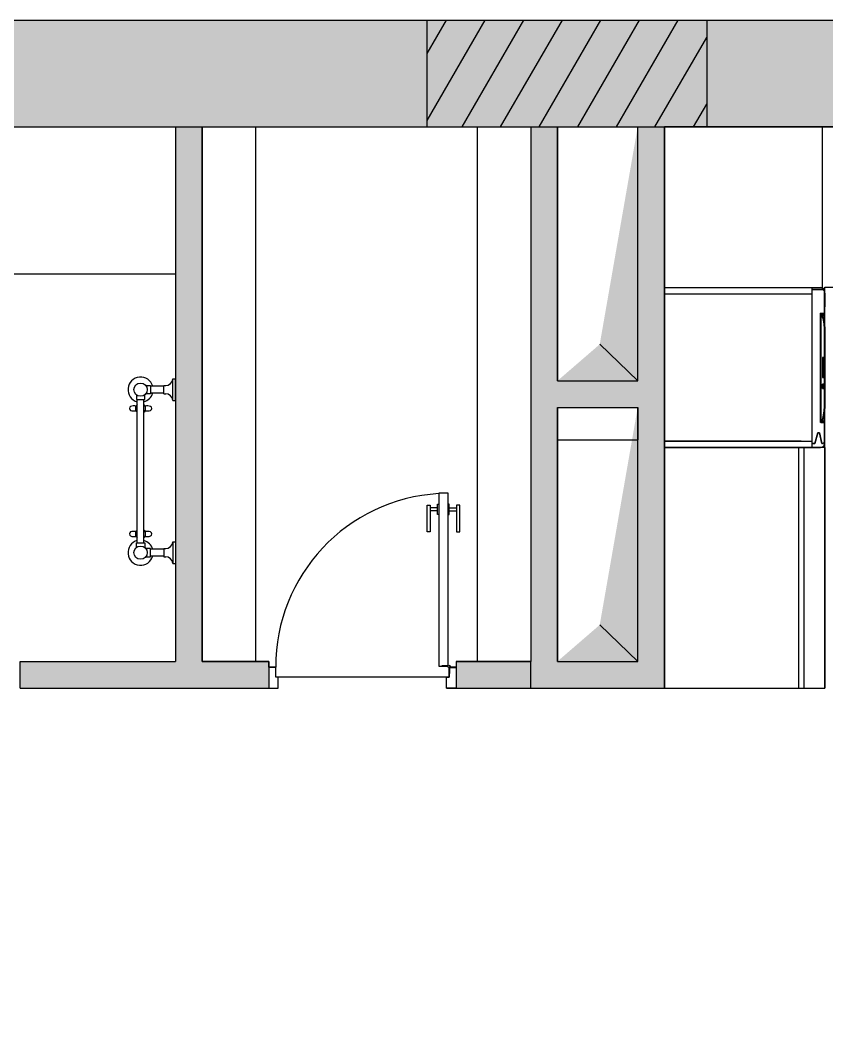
# Model space of a CAD drawing. Header units: inches. Extents: x -59797 to 874375, y -412711 to 5867.
# Drawn here: x 422711 to 425729, y -145650 to -141893 of the extents above; entities that cross this region are included whole.
import ezdxf

# ---------------------------------------------------------------- set-up
doc = ezdxf.new("R2010")
doc.units = ezdxf.units.IN
doc.header["$MEASUREMENT"] = 0
doc.layers.add('dwgmodels.com', color=250, linetype='Continuous')
doc.layers.add('freecads.com', color=7, linetype='Continuous')

# ---------------------------------------------------------------- blocks, each defined once
blk = doc.blocks.new('Towel Dryer 1_top_dwgmodels.com')
at = {"color": 0}
for p, q in [((-285.1, 0), (-365.1, 0)), ((-365.1, -9.9), (-365.1, 0)), ((-285.1, -9.9), (-285.1, 0)), ((244.9, 0), (324.9, 0)), ((244.9, -9.9), (244.9, 0)), ((324.9, -9.9), (324.9, 0)), ((-285.1, -9.9), (-365.1, -9.9)), ((-340.6, -43), (-340.6, -36.1)), ((-309.6, -43), (-309.6, -36.1)), ((244.9, -9.9), (324.9, -9.9)), ((269.4, -43), (269.4, -36.1)), ((300.4, -43), (300.4, -36.1)), ((-309.6, -43), (-340.6, -43)), ((-337.6, -43), (-337.6, -93.1)), ((-312.6, -43), (-312.6, -93.1)), ((269.4, -43), (300.4, -43)), ((272.4, -43), (272.4, -93.1)), ((297.4, -43), (297.4, -93.1)), ((248, -117.5), (-288.2, -117.5)), ((248, -142.5), (-288.2, -142.5))]:
    blk.add_line(p, q, dxfattribs=at)
for points in [[(-340.6, -110.5), (-340.6, -93.1), (-309.6, -93.1), (-309.6, -110.5)], [(300.4, -110.5), (300.4, -93.1), (269.4, -93.1), (269.4, -110.5)], [(-305.6, -145.5), (-288.2, -145.5), (-288.2, -114.5), (-305.6, -114.5)], [(265.5, -145.5), (248, -145.5), (248, -114.5), (265.5, -114.5)]]:
    blk.add_lwpolyline(points, dxfattribs=at)
for centre in [(-325.1, -130), (284.9, -130)]:
    blk.add_circle(centre, 24.9, dxfattribs=at)
for centre, radius, start, end in [((-366.8, -36.1), 26.3, 0.0919, 86.14), ((-283.4, -36.1), 26.2, 93.652, 180), ((243.3, -36.1), 26.2, 0, 86.348), ((326.7, -36.1), 26.3, 93.86, 179.9081), ((-325.1, -130), 47.2, 105.3417, 344.6583), ((-325.1, -130), 47.2, 15.3417, 74.6583), ((-255.1, -130), 19, 41.2231, 138.7769), ((-224.5, -105.3), 40.2, 161.3957, 191.3225), ((-255.1, -97.6), 9.06, 89.8433, 145.9281), ((-255, -97.6), 9.06, 34.0719, 90.1567), ((-285.6, -105.3), 40.2, 348.6775, 18.6043), ((214.9, -130), 19, 41.2231, 138.7769), ((245.5, -105.3), 40.2, 161.3957, 191.3225), ((214.9, -97.6), 9.06, 89.8433, 145.9281), ((215, -97.6), 9.06, 34.0719, 90.1567), ((184.4, -105.3), 40.2, 348.6775, 18.6043), ((284.9, -130), 47.2, 195.3417, 74.6583), ((284.9, -130), 47.2, 105.3417, 164.6583), ((-255.1, -130), 19, 221.2231, 318.7769), ((-224.5, -154.7), 40.2, 168.6775, 198.6043), ((-285.6, -154.7), 40.2, 341.3957, 11.3225), ((214.9, -130), 19, 221.2231, 318.7769), ((245.5, -154.7), 40.2, 168.6775, 198.6043), ((184.4, -154.7), 40.2, 341.3957, 11.3225), ((-255.1, -162.4), 9.06, 214.0719, 270.1567), ((-255, -162.4), 9.06, 269.8433, 325.9281), ((214.9, -162.4), 9.06, 214.0719, 270.1567), ((215, -162.4), 9.06, 269.8433, 325.9281)]:
    blk.add_arc(centre, radius, start, end, dxfattribs=at)
blk = doc.blocks.new('Dishwasher')
at = {"color": 7}
for p, q in [((126625.3, -17914.6), (126625.3, -18465.9, -203.9)), ((126649.3, -17914.6), (126649.3, -18465.9, -203.9)), ((127200.7, -17914.6, 119.9), (127200.7, -18465.9, -203.9)), ((127224.6, -17914.6), (127224.6, -18465.9, -203.9)), ((127151.8, -18514.7, -193.5), (127151.8, -18513.9, 35.8)), ((127203.7, -18514.7, -193.5), (127203.7, -18513.9, -1466.4))]:
    blk.add_line(p, q, dxfattribs=at)
at = {"layer": 'freecads.com'}
for p, q in [((126625.3, -17914.6), (127224.6, -17914.6)), ((127224.6, -17914.6), (126625.3, -17914.6)), ((126649.3, -18426, 1630.1), (126649.3, -17914.6, 1630.1)), ((126649.3, -17914.6, 1398.4), (127200.7, -17914.6, 1398.4)), ((127200.7, -17914.6, 1630.1), (127200.7, -18426, 1630.1)), ((127200.7, -17914.6, 1630.1), (127224.6, -17914.6, 1630.1)), ((126625.3, -18457.9, 1630.1), (126625.3, -18457.9, 1390.4)), ((126641.3, -18476.7, -211.9), (126641.3, -18465.9, -211.9)), ((126681.2, -18488.7, -211.9), (126641.3, -18476.7, -211.9)), ((127216.6, -18465.9, -211.9), (127216.6, -18505.9, -211.9)), ((127224.6, -18457.9, 1390.4), (127224.6, -18457.9, 1630.1)), ((126641.3, -18503.3, -211.9), (126681.2, -18495.2, -211.9)), ((126641.3, -18505.9, -211.9), (126641.3, -18503.3, -211.9)), ((126641.3, -18505.9, -211.9), (126641.3, -18505.9, -1466.4)), ((126641.3, -18513.9, 35.8), (127208.6, -18513.9, 35.8)), ((126641.3, -18513.9, -203.9), (126641.3, -18513.9, 35.8)), ((127208.6, -18513.9, -211.9), (126649.3, -18513.9, -211.9)), ((126649.3, -18513.9, -1466.4), (126649.3, -18513.9, -211.9)), ((126681.2, -18495.2, -211.9), (126681.2, -18488.7, -211.9)), ((126719, -18499.3, -126.8), (126719, -18513.9, -126.8)), ((126719, -18499.3, -126.8), (126719, -18513.9, -126.8)), ((126720.1, -18501.3, -109), (126720.1, -18513.9, -109)), ((126720.1, -18501.3, -109), (126720.1, -18513.9, -109)), ((126723.4, -18500.4, -114.4), (126723.4, -18501.6, -114.5)), ((126723.4, -18500.4, -114.4), (126723.4, -18501.6, -114.5)), ((126740, -18498.5, -131.8), (126740, -18499.7, -131.9)), ((126763.2, -18511.9, -12.7), (126763.2, -18513.1, -12.8)), ((126763.2, -18511.9, -12.7), (126763.2, -18513.1, -12.8)), ((126777.8, -18513, -3.5), (126777.8, -18514.2, -3.7)), ((126777.8, -18513, -3.5), (126777.8, -18514.2, -3.7)), ((126846.6, -18505.6, -69.1), (126863.4, -18505.6, -69.1)), ((126846.6, -18513.5, -66.2), (126863.4, -18513.5, -66.2)), ((126846.6, -18513.5, -66.2), (126863.4, -18513.5, -66.2)), ((126846.6, -18513.9, -64.7), (126863.4, -18513.9, -64.7)), ((127070.7, -18512.9, -4), (127070.7, -18514.1, -4.2)), ((127070.7, -18512.9, -4), (127070.7, -18514.1, -4.2)), ((127087.6, -18511.9, -13.2), (127087.6, -18513.1, -13.3)), ((127087.6, -18511.9, -13.2), (127087.6, -18513.1, -13.3)), ((127105.6, -18498.5, -131.8), (127105.6, -18499.7, -131.9)), ((127122.7, -18500.4, -114.4), (127122.7, -18501.6, -114.5)), ((127122.7, -18500.4, -114.4), (127122.7, -18501.6, -114.5)), ((127128, -18501.3, -109), (127128, -18513.9, -109)), ((127128, -18501.3, -109), (127128, -18513.9, -109)), ((127129, -18499.3, -126.7), (127129, -18513.9, -126.7)), ((127129, -18499.3, -126.7), (127129, -18513.9, -126.7)), ((127157.8, -18513.9, -187.5), (127157.8, -18514.7, -187.5)), ((127157.8, -18513.9, -199.5), (127157.8, -18514.7, -199.5)), ((127197.7, -18513.9, -199.5), (127197.7, -18514.7, -199.5)), ((127197.7, -18513.9, -187.5), (127197.7, -18514.7, -187.5)), ((127208.6, -18513.9, 35.8), (127208.6, -18513.9, -203.9)), ((127208.6, -18513.9, -211.9), (127208.6, -18513.9, -1466.4)), ((127216.6, -18505.9, -1466.4), (127216.6, -18505.9, -211.9))]:
    blk.add_line(p, q, dxfattribs=at)
at = {"layer": 'freecads.com', "extrusion": (0, 0, -1)}
for p, q in [((126625.3, -17914.6, 119.9), (127224.6, -17914.6, 119.9)), ((126625.3, -18465.9, -203.9), (126625.3, -18497.9, -203.9)), ((126641.3, -18465.9, -1466.4), (126641.3, -18476.7, -1466.4)), ((126641.3, -18476.7, -1466.4), (126681.2, -18488.7, -1466.4)), ((127216.6, -18505.9, -1466.4), (127216.6, -18465.9, -1466.4)), ((126681.2, -18495.2, -1466.4), (126641.3, -18503.3, -1466.4)), ((126641.3, -18503.3, -1466.4), (126641.3, -18505.9, -1466.4)), ((127208.6, -18513.9, -203.9), (126641.3, -18513.9, -203.9)), ((126649.3, -18513.9, -1466.4), (127208.6, -18513.9, -1466.4)), ((126681.2, -18488.7, -1466.4), (126681.2, -18495.2, -1466.4)), ((127157.8, -18513.9, -199.5), (127157.8, -18514.7, -199.5)), ((127197.7, -18513.9, -199.5), (127157.8, -18513.9, -199.5)), ((127197.7, -18514.7, -199.5), (127157.8, -18514.7, -199.5)), ((127197.7, -18513.9, -199.5), (127197.7, -18514.7, -199.5))]:
    blk.add_line(p, q, dxfattribs=at)
at = {"layer": 'freecads.com', "extrusion": (1.30967e-08, 1, 0)}
for p, q in [((126649.3, -17914.6, 1398.4), (127200.7, -17914.6, 1398.4)), ((127200.7, -17914.6, 1398.4), (127200.7, -17914.6, 1630.1)), ((127200.7, -17914.6, 1630.1), (127224.6, -17914.6, 1630.1)), ((127224.6, -17914.6, 119.9), (127224.6, -17914.6, 1630.1)), ((127224.6, -18465.9, -203.9), (126625.3, -18465.9, -203.9)), ((127157.8, -18513.9, -187.5), (127197.7, -18513.9, -187.5)), ((127197.7, -18513.9, -199.5), (127157.8, -18513.9, -199.5))]:
    blk.add_line(p, q, dxfattribs=at)
at = {"layer": 'freecads.com', "extrusion": (-1, 1.30967e-08, 0)}
for p, q in [((127200.7, -17914.6, 1398.4), (127200.7, -17914.6, 1630.1)), ((126625.3, -18457.9, 1630.1), (126625.3, -18457.9, 1390.4)), ((126641.3, -18476.7, -211.9), (126641.3, -18465.9, -211.9)), ((126641.3, -18465.9, -1466.4), (126641.3, -18476.7, -1466.4)), ((126641.3, -18476.7, -1466.4), (126641.3, -18476.7, -211.9)), ((126641.3, -18505.9, -211.9), (126641.3, -18503.3, -211.9)), ((126641.3, -18503.3, -1466.4), (126641.3, -18503.3, -211.9)), ((126641.3, -18503.3, -1466.4), (126641.3, -18505.9, -1466.4)), ((126641.3, -18505.9, -211.9), (126641.3, -18505.9, -1466.4)), ((126681.2, -18495.2, -211.9), (126681.2, -18488.7, -211.9)), ((126681.2, -18488.7, -1466.4), (126681.2, -18488.7, -211.9)), ((126681.2, -18488.7, -1466.4), (126681.2, -18495.2, -1466.4)), ((126681.2, -18495.2, -1466.4), (126681.2, -18495.2, -211.9)), ((126846.6, -18505.6, -69.1), (126846.6, -18508.2, -45.7)), ((126846.6, -18508.2, -45.7), (126846.6, -18509.8, -45.9)), ((126846.6, -18509.8, -45.9), (126846.6, -18513.9, -64.7)), ((126887.3, -18505.4, -70.8), (126887.3, -18508.4, -44)), ((126887.3, -18505.4, -70.8), (126887.3, -18507.7, -71.1)), ((126887.3, -18507.7, -71.1), (126887.3, -18510.8, -44.3)), ((126887.3, -18508.4, -44), (126887.3, -18510.8, -44.3)), ((126958.5, -18509.5, -48.2), (126958.5, -18507.4, -67)), ((126958.5, -18507.4, -67), (126958.5, -18508.2, -67.1)), ((126958.5, -18510.3, -48.3), (126958.5, -18508.2, -67.1)), ((126958.5, -18509.5, -48.2), (126958.5, -18510.3, -48.3))]:
    blk.add_line(p, q, dxfattribs=at)
at = {"layer": 'freecads.com', "extrusion": (1, -1.30967e-08, 0)}
for p, q in [((127224.6, -17914.6, 119.9), (127224.6, -17914.6, 1630.1)), ((127216.6, -18505.9, -1466.4), (127216.6, -18465.9, -1466.4)), ((127216.6, -18465.9, -211.9), (127216.6, -18505.9, -211.9)), ((127224.6, -18457.9, 1390.4), (127224.6, -18457.9, 1630.1)), ((127224.6, -18465.9, -203.9), (127224.6, -18497.9, -203.9)), ((126863.4, -18508.2, -45.7), (126863.4, -18505.6, -69.1)), ((126863.4, -18509.8, -45.9), (126863.4, -18508.2, -45.7)), ((126863.4, -18513.9, -64.7), (126863.4, -18509.8, -45.9)), ((126891.3, -18507.4, -67), (126891.3, -18508.2, -67.1)), ((126891.3, -18507.4, -67), (126891.3, -18509.5, -48.2)), ((126891.3, -18508.2, -67.1), (126891.3, -18510.3, -48.3)), ((126891.3, -18509.5, -48.2), (126891.3, -18510.3, -48.3)), ((126962.5, -18505.4, -70.8), (126962.5, -18507.7, -71.1)), ((126962.5, -18508.4, -44), (126962.5, -18505.4, -70.8)), ((126962.5, -18510.8, -44.3), (126962.5, -18507.7, -71.1)), ((126962.5, -18508.4, -44), (126962.5, -18510.8, -44.3)), ((127216.6, -18505.9, -1466.4), (127216.6, -18505.9, -211.9))]:
    blk.add_line(p, q, dxfattribs=at)
at = {"layer": 'freecads.com', "extrusion": (-0.2891, -0.957299, 0)}
for p, q in [((126681.2, -18488.7, -211.9), (126641.3, -18476.7, -211.9)), ((126641.3, -18476.7, -1466.4), (126641.3, -18476.7, -211.9)), ((126641.3, -18476.7, -1466.4), (126681.2, -18488.7, -1466.4)), ((126681.2, -18488.7, -1466.4), (126681.2, -18488.7, -211.9))]:
    blk.add_line(p, q, dxfattribs=at)
at = {"layer": 'freecads.com', "extrusion": (-0.197078, 0.980388, 0)}
for p, q in [((126641.3, -18503.3, -211.9), (126681.2, -18495.2, -211.9)), ((126681.2, -18495.2, -1466.4), (126641.3, -18503.3, -1466.4)), ((126641.3, -18503.3, -1466.4), (126641.3, -18503.3, -211.9)), ((126681.2, -18495.2, -1466.4), (126681.2, -18495.2, -211.9))]:
    blk.add_line(p, q, dxfattribs=at)
at = {"layer": 'freecads.com', "extrusion": (-1.30967e-08, -1, 0)}
for p, q in [((126641.3, -18513.9, 35.8), (127208.6, -18513.9, 35.8)), ((126641.3, -18513.9, -203.9), (126641.3, -18513.9, 35.8)), ((127208.6, -18513.9, -203.9), (126641.3, -18513.9, -203.9)), ((126649.3, -18513.9, -1466.4), (126649.3, -18513.9, -211.9)), ((126649.3, -18513.9, -1466.4), (127208.6, -18513.9, -1466.4)), ((127208.6, -18513.9, -211.9), (126649.3, -18513.9, -211.9)), ((127115.8, -18513.9, -141), (126732.5, -18513.9, -141)), ((126772.2, -18513.9, 3.9), (127077.6, -18513.9, 3.9)), ((127157.8, -18514.7, -187.5), (127197.7, -18514.7, -187.5)), ((127197.7, -18514.7, -199.5), (127157.8, -18514.7, -199.5)), ((127208.6, -18513.9, 35.8), (127208.6, -18513.9, -203.9)), ((127208.6, -18513.9, -211.9), (127208.6, -18513.9, -1466.4))]:
    blk.add_line(p, q, dxfattribs=at)
at = {"layer": 'freecads.com', "extrusion": (-6.29204e-09, -0.480431, 0.877033)}
for p, q in [((126720, -18498.7, -132.6), (127128, -18498.7, -132.6)), ((127115.8, -18513.9, -141), (126732.5, -18513.9, -141))]:
    blk.add_line(p, q, dxfattribs=at)
at = {"layer": 'freecads.com', "extrusion": (-1.30164e-08, -0.993872, -0.110538)}
for p, q in [((126720, -18498.7, -132.6), (127128, -18498.7, -132.6)), ((126772.2, -18513.9, 3.9), (127077.6, -18513.9, 3.9))]:
    blk.add_line(p, q, dxfattribs=at)
at = {"layer": 'freecads.com', "extrusion": (1.30138e-08, 0.993672, 0.112325)}
for p, q in [((127105.6, -18498.5, -131.8), (126740, -18498.5, -131.8)), ((126846.6, -18505.6, -69.1), (126863.4, -18505.6, -69.1)), ((126846.6, -18505.6, -69.1), (126846.6, -18508.2, -45.7)), ((126846.6, -18508.2, -45.7), (126863.4, -18508.2, -45.7)), ((126863.4, -18508.2, -45.7), (126863.4, -18505.6, -69.1)), ((126962.5, -18505.4, -70.8), (126887.3, -18505.4, -70.8)), ((126887.3, -18505.4, -70.8), (126887.3, -18508.4, -44)), ((126887.3, -18508.4, -44), (126962.5, -18508.4, -44)), ((126962.5, -18508.4, -44), (126962.5, -18505.4, -70.8))]:
    blk.add_line(p, q, dxfattribs=at)
at = {"layer": 'freecads.com', "extrusion": (1.47108e-09, 0.112325, -0.993672)}
for p, q in [((126740, -18498.5, -131.8), (126740, -18499.7, -131.9)), ((127105.6, -18498.5, -131.8), (126740, -18498.5, -131.8)), ((127105.6, -18499.7, -131.9), (126740, -18499.7, -131.9)), ((126887.3, -18505.4, -70.8), (126887.3, -18507.7, -71.1)), ((126962.5, -18505.4, -70.8), (126887.3, -18505.4, -70.8)), ((126962.5, -18507.7, -71.1), (126887.3, -18507.7, -71.1)), ((126891.3, -18509.5, -48.2), (126891.3, -18510.3, -48.3)), ((126891.3, -18509.5, -48.2), (126958.5, -18509.5, -48.2)), ((126891.3, -18510.3, -48.3), (126958.5, -18510.3, -48.3)), ((126958.5, -18509.5, -48.2), (126958.5, -18510.3, -48.3)), ((126962.5, -18505.4, -70.8), (126962.5, -18507.7, -71.1)), ((127105.6, -18498.5, -131.8), (127105.6, -18499.7, -131.9))]:
    blk.add_line(p, q, dxfattribs=at)
at = {"layer": 'freecads.com', "extrusion": (-1.30138e-08, -0.993672, -0.112325)}
for p, q in [((127105.6, -18499.7, -131.9), (126740, -18499.7, -131.9)), ((126887.3, -18507.7, -71.1), (126887.3, -18510.8, -44.3)), ((126962.5, -18507.7, -71.1), (126887.3, -18507.7, -71.1)), ((126887.3, -18510.8, -44.3), (126962.5, -18510.8, -44.3)), ((126891.3, -18507.4, -67), (126891.3, -18509.5, -48.2)), ((126958.5, -18507.4, -67), (126891.3, -18507.4, -67)), ((126958.5, -18508.2, -67.1), (126891.3, -18508.2, -67.1)), ((126891.3, -18508.2, -67.1), (126891.3, -18510.3, -48.3)), ((126891.3, -18509.5, -48.2), (126958.5, -18509.5, -48.2)), ((126891.3, -18510.3, -48.3), (126958.5, -18510.3, -48.3)), ((126958.5, -18509.5, -48.2), (126958.5, -18507.4, -67)), ((126958.5, -18510.3, -48.3), (126958.5, -18508.2, -67.1)), ((126962.5, -18510.8, -44.3), (126962.5, -18507.7, -71.1))]:
    blk.add_line(p, q, dxfattribs=at)
at = {"layer": 'freecads.com', "extrusion": (-1.47108e-09, -0.112325, 0.993672)}
for p, q in [((126846.6, -18508.2, -45.7), (126863.4, -18508.2, -45.7)), ((126846.6, -18508.2, -45.7), (126846.6, -18509.8, -45.9)), ((126846.6, -18509.8, -45.9), (126863.4, -18509.8, -45.9)), ((126863.4, -18509.8, -45.9), (126863.4, -18508.2, -45.7)), ((126887.3, -18508.4, -44), (126962.5, -18508.4, -44)), ((126887.3, -18508.4, -44), (126887.3, -18510.8, -44.3)), ((126887.3, -18510.8, -44.3), (126962.5, -18510.8, -44.3)), ((126958.5, -18507.4, -67), (126891.3, -18507.4, -67)), ((126891.3, -18507.4, -67), (126891.3, -18508.2, -67.1)), ((126958.5, -18508.2, -67.1), (126891.3, -18508.2, -67.1)), ((126958.5, -18507.4, -67), (126958.5, -18508.2, -67.1)), ((126962.5, -18508.4, -44), (126962.5, -18510.8, -44.3))]:
    blk.add_line(p, q, dxfattribs=at)
at = {"layer": 'freecads.com', "extrusion": (-1.27974e-08, -0.977153, 0.212538)}
for p, q in [((126846.6, -18509.8, -45.9), (126863.4, -18509.8, -45.9)), ((126846.6, -18509.8, -45.9), (126846.6, -18513.9, -64.7)), ((126846.6, -18513.9, -64.7), (126863.4, -18513.9, -64.7)), ((126863.4, -18513.9, -64.7), (126863.4, -18509.8, -45.9))]:
    blk.add_line(p, q, dxfattribs=at)
at = {"layer": 'freecads.com', "extrusion": (-2.07708e-07, 2.72029e-15, 1)}
for p, q in [((127157.8, -18513.9, -187.5), (127197.7, -18513.9, -187.5)), ((127157.8, -18513.9, -187.5), (127157.8, -18514.7, -187.5)), ((127157.8, -18514.7, -187.5), (127197.7, -18514.7, -187.5)), ((127197.7, -18513.9, -187.5), (127197.7, -18514.7, -187.5))]:
    blk.add_line(p, q, dxfattribs=at)
at = {"layer": 'freecads.com'}
for centre, radius, start, end in [((126641.3, -18497.9, 35.8), 16, 180, 270), ((126641.3, -18497.9, -203.9), 16, 180, 270), ((126649.3, -18505.9, -211.9), 7.99, 180, 270), ((126649.3, -18505.9, -1466.4), 7.99, 180, 270), ((127208.6, -18497.9, 35.8), 16, 270, 360), ((127208.6, -18497.9, -203.9), 16, 270, 360), ((127208.6, -18505.9, -211.9), 7.99, 270, 360), ((127208.6, -18505.9, -1466.4), 7.99, 270, 360)]:
    blk.add_arc(centre, radius, start, end, dxfattribs=at)
at = {"layer": 'freecads.com', "extrusion": (0, 0, -1)}
for centre, radius, start, end in [((-126641.3, -18497.9, -35.8), 16, 270, 0), ((-126641.3, -18497.9, 203.9), 16, 270, 0), ((-126649.3, -18505.9, 211.9), 7.99, 270, 0), ((-126649.3, -18505.9, 1466.4), 7.99, 270, 0), ((-127208.6, -18497.9, 203.9), 16, 180, 270), ((-127208.6, -18497.9, -35.8), 16, 180, 270), ((-127208.6, -18505.9, 1466.4), 7.99, 180, 270), ((-127208.6, -18505.9, 211.9), 7.99, 180, 270)]:
    blk.add_arc(centre, radius, start, end, dxfattribs=at)
at = {"layer": 'freecads.com', "extrusion": (-1.30967e-08, -1, 0)}
for centre, radius, start, end in [((126732.5, -127.5, 18513.9), 13.5, 177.1076, 270), ((127938.6, -188.4, 18513.9), 1221.1, 176.2678, 177.1076), ((126892.6, -120.2, 18513.9), 172.8, 134.1229, 176.2678), ((126954.2, -118.9, 18513.9), 174.1, 3.2406, 44.8329), ((127115.6, -127.5, 18513.9), 13.4, 270.8867, 3.3358), ((126884.1, -132.3, 18513.9), 245, 1.3108, 5.4551), ((127157.8, -193.5, 18514.7), 5.99, 90, 270), ((127197.7, -193.5, 18514.7), 5.99, 270, 90)]:
    blk.add_arc(centre, radius, start, end, dxfattribs=at)
at = {"layer": 'freecads.com', "extrusion": (1.30967e-08, 1, 0)}
for centre, radius, start, end in [((-126732.5, -127.5, -18513.9), 13.5, 270, 2.8924), ((-127938.6, -188.4, -18513.9), 1221.1, 2.8924, 3.7322), ((-126892.6, -120.2, -18513.9), 172.8, 3.7322, 45.8771), ((-126954.2, -118.9, -18513.9), 174.1, 135.1671, 176.7594), ((-127115.6, -127.5, -18513.9), 13.4, 176.6642, 269.1133), ((-126884.1, -132.3, -18513.9), 245, 174.5449, 178.6892), ((-127157.8, -193.5, -18513.9), 5.99, 270, 90), ((-127157.8, -193.5, -18513.9), 5.99, 270, 90), ((-127157.8, -193.5, -18514.7), 5.99, 270, 90), ((-127197.7, -193.5, -18513.9), 5.99, 90, 270), ((-127197.7, -193.5, -18513.9), 5.99, 90, 270), ((-127197.7, -193.5, -18514.7), 5.99, 90, 270)]:
    blk.add_arc(centre, radius, start, end, dxfattribs=at)
at = {"layer": 'freecads.com', "extrusion": (1.30138e-08, 0.993672, 0.112325)}
for centre, radius, start, end in [((-126740, 1963.4, -18396.2), 16.5, 270, 3.4811), ((-126740, 1963.4, -18396.2), 16.5, 270, 3.4811), ((-126740, 1963.4, -18397.4), 16.5, 270, 3.4811), ((-126880.8, 1962.1, -18396.2), 157.4, 0.8402, 41.6503), ((-126880.8, 1962.1, -18396.2), 157.4, 0.8402, 41.6503), ((-126880.8, 1962.1, -18397.4), 157.4, 0.8402, 41.6503), ((-126780.7, 2055.2, -18396.2), 21, 33.3442, 81.9429), ((-126780.7, 2055.2, -18396.2), 21, 33.3442, 81.9429), ((-126780.7, 2055.2, -18397.4), 21, 33.3442, 81.9429), ((-126919.5, -631.5, -18396.2), 2711.1, 87.0033, 93.1971), ((-126919.5, -631.5, -18396.2), 2711.1, 87.0033, 93.1971), ((-126919.5, -631.5, -18397.4), 2711.1, 87.0033, 93.1971), ((-127072.4, 2058.5, -18396.2), 17.1, 84.2314, 152.779), ((-127072.4, 2058.5, -18396.2), 17.1, 84.2314, 152.779), ((-127072.4, 2058.5, -18397.4), 17.1, 84.2314, 152.779), ((-126963.7, 1966.7, -18396.2), 159, 141.1976, 180.8047), ((-126963.7, 1966.7, -18396.2), 159, 141.1976, 180.8047), ((-126963.7, 1966.7, -18397.4), 159, 141.1976, 180.8047), ((-127105.5, 1964, -18396.2), 17.1, 178.63, 269.6885), ((-127105.5, 1964, -18396.2), 17.1, 178.63, 269.6885), ((-127105.5, 1964, -18397.4), 17.1, 178.63, 269.6885)]:
    blk.add_arc(centre, radius, start, end, dxfattribs=at)
at = {"layer": 'freecads.com', "extrusion": (-1.30138e-08, -0.993672, -0.112325)}
for centre, radius, start, end in [((126740, 1963.4, 18397.4), 16.5, 176.5189, 270), ((126880.8, 1962.1, 18397.4), 157.4, 138.3497, 179.1598), ((126780.7, 2055.2, 18397.4), 21, 98.0571, 146.6558), ((126919.5, -631.5, 18397.4), 2711.1, 86.8029, 92.9967), ((127072.4, 2058.5, 18397.4), 17.1, 27.221, 95.7686), ((126963.7, 1966.7, 18397.4), 159, 359.1953, 38.8024), ((127105.5, 1964, 18397.4), 17.1, 270.3115, 1.37)]:
    blk.add_arc(centre, radius, start, end, dxfattribs=at)
at = {"layer": 'freecads.com', "extrusion": (-1, 1.30967e-08, 0)}
for centre, radius, start, end in [((18506.3, -59.2, -126846.6), 10, 265.4261, 315.3672), ((18512.3, -65.1, -126846.6), 1.6, 315.3672, 12.2711), ((18506.3, -59.2, -126863.4), 10, 265.4261, 315.3672), ((18512.3, -65.1, -126863.4), 1.6, 315.3672, 12.2711)]:
    blk.add_arc(centre, radius, start, end, dxfattribs=at)
at = {"layer": 'freecads.com', "extrusion": (1, -1.30967e-08, 0)}
for centre, radius, start, end in [((-18506.3, -59.2, 126846.6), 10, 224.6328, 274.5739), ((-18512.3, -65.1, 126846.6), 1.6, 167.7289, 224.6328), ((-18506.3, -59.2, 126863.4), 10, 224.6328, 274.5739), ((-18512.3, -65.1, 126863.4), 1.6, 167.7289, 224.6328)]:
    blk.add_arc(centre, radius, start, end, dxfattribs=at)
at = {"layer": 'freecads.com', "extrusion": (-1.30164e-08, -0.993872, -0.110538)}
for centre, major_axis, start_param, end_param in [((126732.5, -18499.3, -127.5), (0, 1.5, -13.5), -1.621278, -1.179096), ((126732.5, -18499.3, -127.5), (0, 1.5, -13.5), -1.621278, -1.179096), ((127938.6, -18492.5, -188.4), (0, -135.8, 1221.1), 1.505656, 1.520315), ((127938.6, -18492.5, -188.4), (0, -135.8, 1221.1), 1.505656, 1.520315), ((126892.6, -18500.1, -120.2), (0, -19.2, 172.8), 0.770091, 1.505656), ((126892.6, -18500.1, -120.2), (0, -19.2, 172.8), 0.770091, 1.505656), ((126954.2, -18500.2, -118.9), (0, -19.4, 174.1), -1.514237, -0.788315), ((126954.2, -18500.2, -118.9), (0, -19.4, 174.1), -1.514237, -0.788315), ((127115.6, -18499.3, -127.5), (0, 1.5, -13.4), 1.179593, 1.629016), ((127115.6, -18499.3, -127.5), (0, 1.5, -13.4), 1.179593, 1.629016), ((126884.1, -18498.7, -132.3), (0, -27.3, 245), -1.547919, -1.475588), ((126884.1, -18498.7, -132.3), (0, -27.3, 245), -1.547919, -1.475588)]:
    blk.add_ellipse(centre, major_axis=major_axis, ratio=0.993872, start_param=start_param, end_param=end_param, dxfattribs=at)
at = {"layer": 'freecads.com', "extrusion": (-6.29204e-09, -0.480431, 0.877033)}
for centre, major_axis, start_param, end_param in [((126732.5, -18489.3, -127.5), (0, -24.6, -13.5), -1.179096, 0), ((126732.5, -18489.3, -127.5), (0, -24.6, -13.5), -1.179096, 0), ((127115.6, -18489.3, -127.5), (0, -24.5, -13.4), 0.015476, 1.179593), ((127115.6, -18489.3, -127.5), (0, -24.5, -13.4), 0.015476, 1.179593)]:
    blk.add_ellipse(centre, major_axis=major_axis, ratio=0.480431, start_param=start_param, end_param=end_param, dxfattribs=at)
blk = doc.blocks.new('Door')
at = {"layer": 'freecads.com'}
for p, q in [((80582.9, -19290.2), (80582.9, -19202.5)), ((80582.9, -19202.5), (80622.4, -19202.5)), ((80622.4, -19202.5), (80622.4, -19249)), ((81372.9, -19202.5), (81333.4, -19202.5)), ((81333.4, -19202.5), (81333.4, -19249)), ((81372.9, -19290.2), (81372.9, -19202.5)), ((80622.4, -19249), (80611.9, -19249)), ((80611.9, -19249), (80611.9, -19290.2)), ((81333.4, -19249), (81343.9, -19249)), ((81343.9, -19249), (81343.9, -19290.2)), ((80611.9, -19290.2), (80582.9, -19290.2)), ((80610.1, -19290.2), (80610.1, -19263.9)), ((80610.1, -19263.9), (80611.9, -19263.9)), ((80611.9, -19290.2), (80610.1, -19290.2)), ((80611.9, -19263.9), (80611.9, -19290.2)), ((81343.9, -19290.2), (81372.9, -19290.2)), ((80616.6, -19294.9), (80616.6, -20025.6)), ((80656.1, -19294.9), (80616.6, -19294.9)), ((80642.9, -19294.9), (80616.6, -19294.9)), ((80616.6, -19294.9), (80616.6, -19296.7)), ((80616.6, -19296.7), (80642.9, -19296.7)), ((80642.9, -19296.7), (80642.9, -19294.9)), ((80656.1, -20025.6), (80656.1, -19294.9)), ((80580.6, -19862.9), (80567.4, -19862.9)), ((80567.4, -19862.9), (80567.4, -19974.8)), ((80580.6, -19974.8), (80580.6, -19862.9)), ((80692.1, -19974.8), (80692.1, -19862.9)), ((80692.1, -19862.9), (80705.2, -19862.9)), ((80705.2, -19862.9), (80705.2, -19974.8)), ((80612.2, -19951.1), (80580.6, -19951.1)), ((80612.2, -19964.3), (80580.6, -19964.3)), ((80616.6, -19935.8), (80612.2, -19935.8)), ((80612.2, -19935.8), (80612.2, -19979.7)), ((80616.6, -19979.7), (80616.6, -19935.8)), ((80656.1, -19979.7), (80656.1, -19935.8)), ((80656.1, -19935.8), (80660.5, -19935.8)), ((80660.5, -19935.8), (80660.5, -19979.7)), ((80660.5, -19951.1), (80692.1, -19951.1)), ((80660.5, -19964.3), (80692.1, -19964.3)), ((80567.4, -19974.8), (80580.6, -19974.8)), ((80612.2, -19979.7), (80616.6, -19979.7)), ((80660.5, -19979.7), (80656.1, -19979.7)), ((80705.2, -19974.8), (80692.1, -19974.8)), ((80616.6, -20025.6), (80656.1, -20025.6))]:
    blk.add_line(p, q, dxfattribs=at)
blk.add_circle((80612.7, -19294.1), 5.27, dxfattribs=at)
blk.add_arc((80612.7, -19294.1), 731.2, 273.3966, 0.2994, dxfattribs=at)

msp = doc.modelspace()

# ---------------------------------------------------------------- hatches: boundary and pattern name
at = {"true_color": 0x939598}
h = msp.add_hatch(color=252, dxfattribs=at)
h.dxf.hatch_style = 1
h.paths.add_polyline_path([(420821.5, -142293), (420821.5, -141893), (420421.5, -141893), (420421.5, -144859.4), (420532.4, -144859.4), (420821.5, -144859.4)])
h.paths.add_polyline_path([(424234.4, -141893), (420821.5, -141893), (420821.5, -142293), (424234.4, -142293)])
h.paths.add_polyline_path([(420821.5, -145859.4), (420421.5, -145859.4), (420421.5, -148193), (424321.5, -148193), (424321.5, -150293), (424721.5, -150293), (424721.5, -145893), (424621.5, -145893), (424621.5, -147793), (420821.5, -147793), (420821.5, -146043)])
h.paths.add_polyline_path([(430709, -150293), (425279.7, -150293), (425279.7, -150693), (430709, -150693)])
h.paths.add_polyline_path([(433221.5, -150293), (432821.5, -150293), (432156.4, -150293), (431754.4, -150293), (431754.4, -150693), (433221.5, -150693)])
h.paths.add_polyline_path([(432821.5, -145493), (431821.5, -145493), (431821.5, -145893), (432821.5, -145893)])
h.paths.add_polyline_path([(430821.5, -145032.3), (430710.6, -145032.3), (430421.5, -145032.3), (430421.5, -145793), (430421.5, -145893), (430821.5, -145893), (430821.5, -145493)])
h.paths.add_polyline_path([(421921.5, -144305.2), (421921.5, -144293), (421221.5, -144293), (421221.5, -144393), (421921.5, -144393)])
h = msp.add_hatch(color=252, dxfattribs=at)
h.dxf.hatch_style = 1
h.paths.add_polyline_path([(425279.7, -141893), (424321.5, -141893), (424234.4, -141893), (424234.4, -142293), (424321.5, -142293), (425279.7, -142293)])
at = {"true_color": 0x636466}
h = msp.add_hatch(dxfattribs=at)
h.set_pattern_fill('ANSI31', color=251, scale=1000, angle=15)
h.set_pattern_definition([(60, (420815.12, -125190.49), (-108.2532, 62.5), [])])
h.paths.add_polyline_path([(425279.7, -141893), (424321.5, -141893), (424234.4, -141893), (424234.4, -142293), (424321.5, -142293), (425279.7, -142293)])
at = {"true_color": 0x939598}
h = msp.add_hatch(color=252, dxfattribs=at)
h.dxf.hatch_style = 1
h.paths.add_polyline_path([(425279.7, -141893), (425279.7, -142293), (430421.5, -142293), (430421.5, -142590.8), (430821.5, -142590.8), (430821.5, -142293), (431729.1, -142293), (431729.1, -141893)])
at = {"true_color": 0x939598, "transparency": 33554687}
h = msp.add_hatch(color=252, dxfattribs=at)
h.dxf.hatch_style = 1
h.paths.add_polyline_path([(421221.5, -142293), (421121.5, -142293), (421121.5, -144293), (420821.5, -144293), (420821.5, -144393), (421221.5, -144393)])
h.paths.add_polyline_path([(421121.5, -143343), (420821.5, -143343), (420821.5, -143393), (421121.5, -143393)], flags=17)
h.paths.add_polyline_path([(421121.5, -143293), (420821.5, -143293), (420821.5, -143343), (421121.5, -143343)], flags=17)
h.paths.add_polyline_path([(425121.5, -142293), (425021.5, -142293), (425021.5, -143243), (424721.5, -143243), (424721.5, -142293), (424621.5, -142293), (424621.5, -144293), (424621.5, -144393), (424721.5, -144393), (425121.5, -144393)])
h.paths.add_polyline_path([(425021.5, -143343), (425021.5, -143464.3), (425021.5, -144293), (424721.5, -144293), (424721.5, -143343)], flags=16)
at = {"true_color": 0x939598}
h = msp.add_hatch(color=252, dxfattribs=at)
h.dxf.hatch_style = 1
h.paths.add_polyline_path([(423292.2, -144293), (422711.5, -144293), (422711.5, -144393), (423292.2, -144393), (423642, -144393), (423642, -144293), (423392.2, -144293), (423392.2, -143693), (423392.2, -142293), (423292.2, -142293)])
h.paths.add_polyline_path([(424342, -144293), (424342, -144393), (424621.5, -144393), (424621.5, -144293)])
at = {"true_color": 0x000000, "transparency": 33554687}
h = msp.add_hatch(color=18, dxfattribs=at)
h.dxf.hatch_style = 1
h.paths.add_polyline_path([(425021.5, -142293), (424879.6, -143106.4), (425021.5, -143243)])
h.paths.add_polyline_path([(424879.6, -143106.4), (424721.5, -143243), (425021.5, -143243)])
h = msp.add_hatch(color=18, dxfattribs=at)
h.dxf.hatch_style = 1
h.paths.add_polyline_path([(425021.5, -143343), (424879.6, -144156.4), (425021.5, -144293)])
h.paths.add_polyline_path([(424879.6, -144156.4), (424721.5, -144293), (425021.5, -144293)])
at = {"true_color": 0x939598}
h = msp.add_hatch(color=252, dxfattribs=at)
h.dxf.hatch_style = 1
h.paths.add_polyline_path([(423292.2, -144393), (423292.2, -144293), (422711.5, -144293), (422711.5, -144393)])

# ---------------------------------------------------------------- linework, layer by layer
for p, q in [((420421.5, -141893), (424321.5, -141893)), ((424234.4, -142293), (424234.4, -141893)), ((424321.5, -141893), (432421.5, -141893)), ((425279.7, -141893), (425279.7, -142293)), ((420821.5, -142293), (424321.5, -142293)), ((424321.5, -142293), (430421.5, -142293)), ((424421.5, -142293), (424421.5, -144293)), ((424621.5, -142293), (424621.5, -144293)), ((424721.5, -142293), (424721.5, -143243)), ((424721.5, -143243), (424721.5, -142293)), ((425021.5, -143243), (425021.5, -142293)), ((425121.5, -144393), (425121.5, -142293)), ((424721.5, -143243), (425021.5, -143243)), ((424721.5, -143343), (424721.5, -144293)), ((424721.5, -144293), (424721.5, -143343)), ((425021.5, -144293), (425021.5, -143343)), ((424721.5, -143464.3), (425021.5, -143464.3)), ((422711.5, -144293), (423292.2, -144293)), ((422711.5, -144393), (422711.5, -144293)), ((424721.5, -144293), (425021.5, -144293)), ((422711.5, -144393), (423292.2, -144393)), ((424721.5, -144393), (425121.5, -144393))]:
    msp.add_line(p, q)
at = {"color": 7}
for p, q in [((423292.2, -142293), (423292.2, -144293)), ((423292.2, -142293), (423292.2, -144293)), ((423392.2, -142293), (423392.2, -144293)), ((423592.2, -142293), (423592.2, -144293)), ((425712, -142293), (425712, -142893)), ((422402.7, -142843), (423292.2, -142843)), ((425021.5, -143243), (424879.6, -143106.4)), ((425623.5, -143493), (425623.5, -144392.9)), ((425643.5, -143493), (425643.5, -144392.9)), ((425721.5, -143493), (425721.5, -144392.9)), ((423392.2, -144293), (423392.2, -143693)), ((425021.5, -144293), (424879.6, -144156.4)), ((423392.2, -144293), (423642, -144293)), ((423642, -144293), (423642, -144393)), ((424342, -144293), (424342, -144393)), ((424342, -144293), (424621.5, -144293)), ((424621.5, -144393), (424621.5, -144293)), ((423292.2, -144393), (423677.2, -144393)), ((424307, -144393), (424621.5, -144393)), ((424621.5, -144393), (424721.5, -144393))]:
    msp.add_line(p, q, dxfattribs=at)
at = {"color": 7, "lineweight": 30}
for p, q in [((424721.5, -143343), (425021.5, -143343)), ((424721.5, -143343), (424721.5, -143464.3)), ((425021.5, -143343), (425021.5, -143464.3))]:
    msp.add_line(p, q, dxfattribs=at)
at = {"color": 7}
for points in [[(424621.5, -142293), (424621.5, -144293), (424342, -144293), (424342, -144315.2), (424316.4, -144315.2), (424316.4, -144351.7), (423667.8, -144351.7), (423667.8, -144315.2), (423642.2, -144315.2), (423642.2, -144293), (423392.2, -144293), (423392.2, -142293), (424621.5, -142293)], [(430261.5, -142866.9), (430261.5, -142293), (425121.5, -142293), (425121.5, -144393)], [(425121.5, -144393), (425721.5, -144393), (425721.5, -142893), (427257.1, -142893)], [(425721.5, -144393), (425721.5, -143493), (425121.5, -143493), (425121.5, -144393)]]:
    msp.add_lwpolyline(points, dxfattribs=at)

# ---------------------------------------------------------------- block references
at = {"color": 7, "rotation": 90}
msp.add_blockref('Dishwasher', (407206.9, -270118.3), dxfattribs=at)
at = {"color": 7, "xscale": 0.8859387089320192, "yscale": 0.8859387089320192, "zscale": 0.8859387089320192, "rotation": 180}
msp.add_blockref('Door', (495733.5, -161405.2), dxfattribs=at)
at = {"layer": 'dwgmodels.com', "rotation": 270}
msp.add_blockref('Towel Dryer 1_top_dwgmodels.com', (423292.2, -143601.2), dxfattribs=at)

doc.saveas('drawing.dxf')
